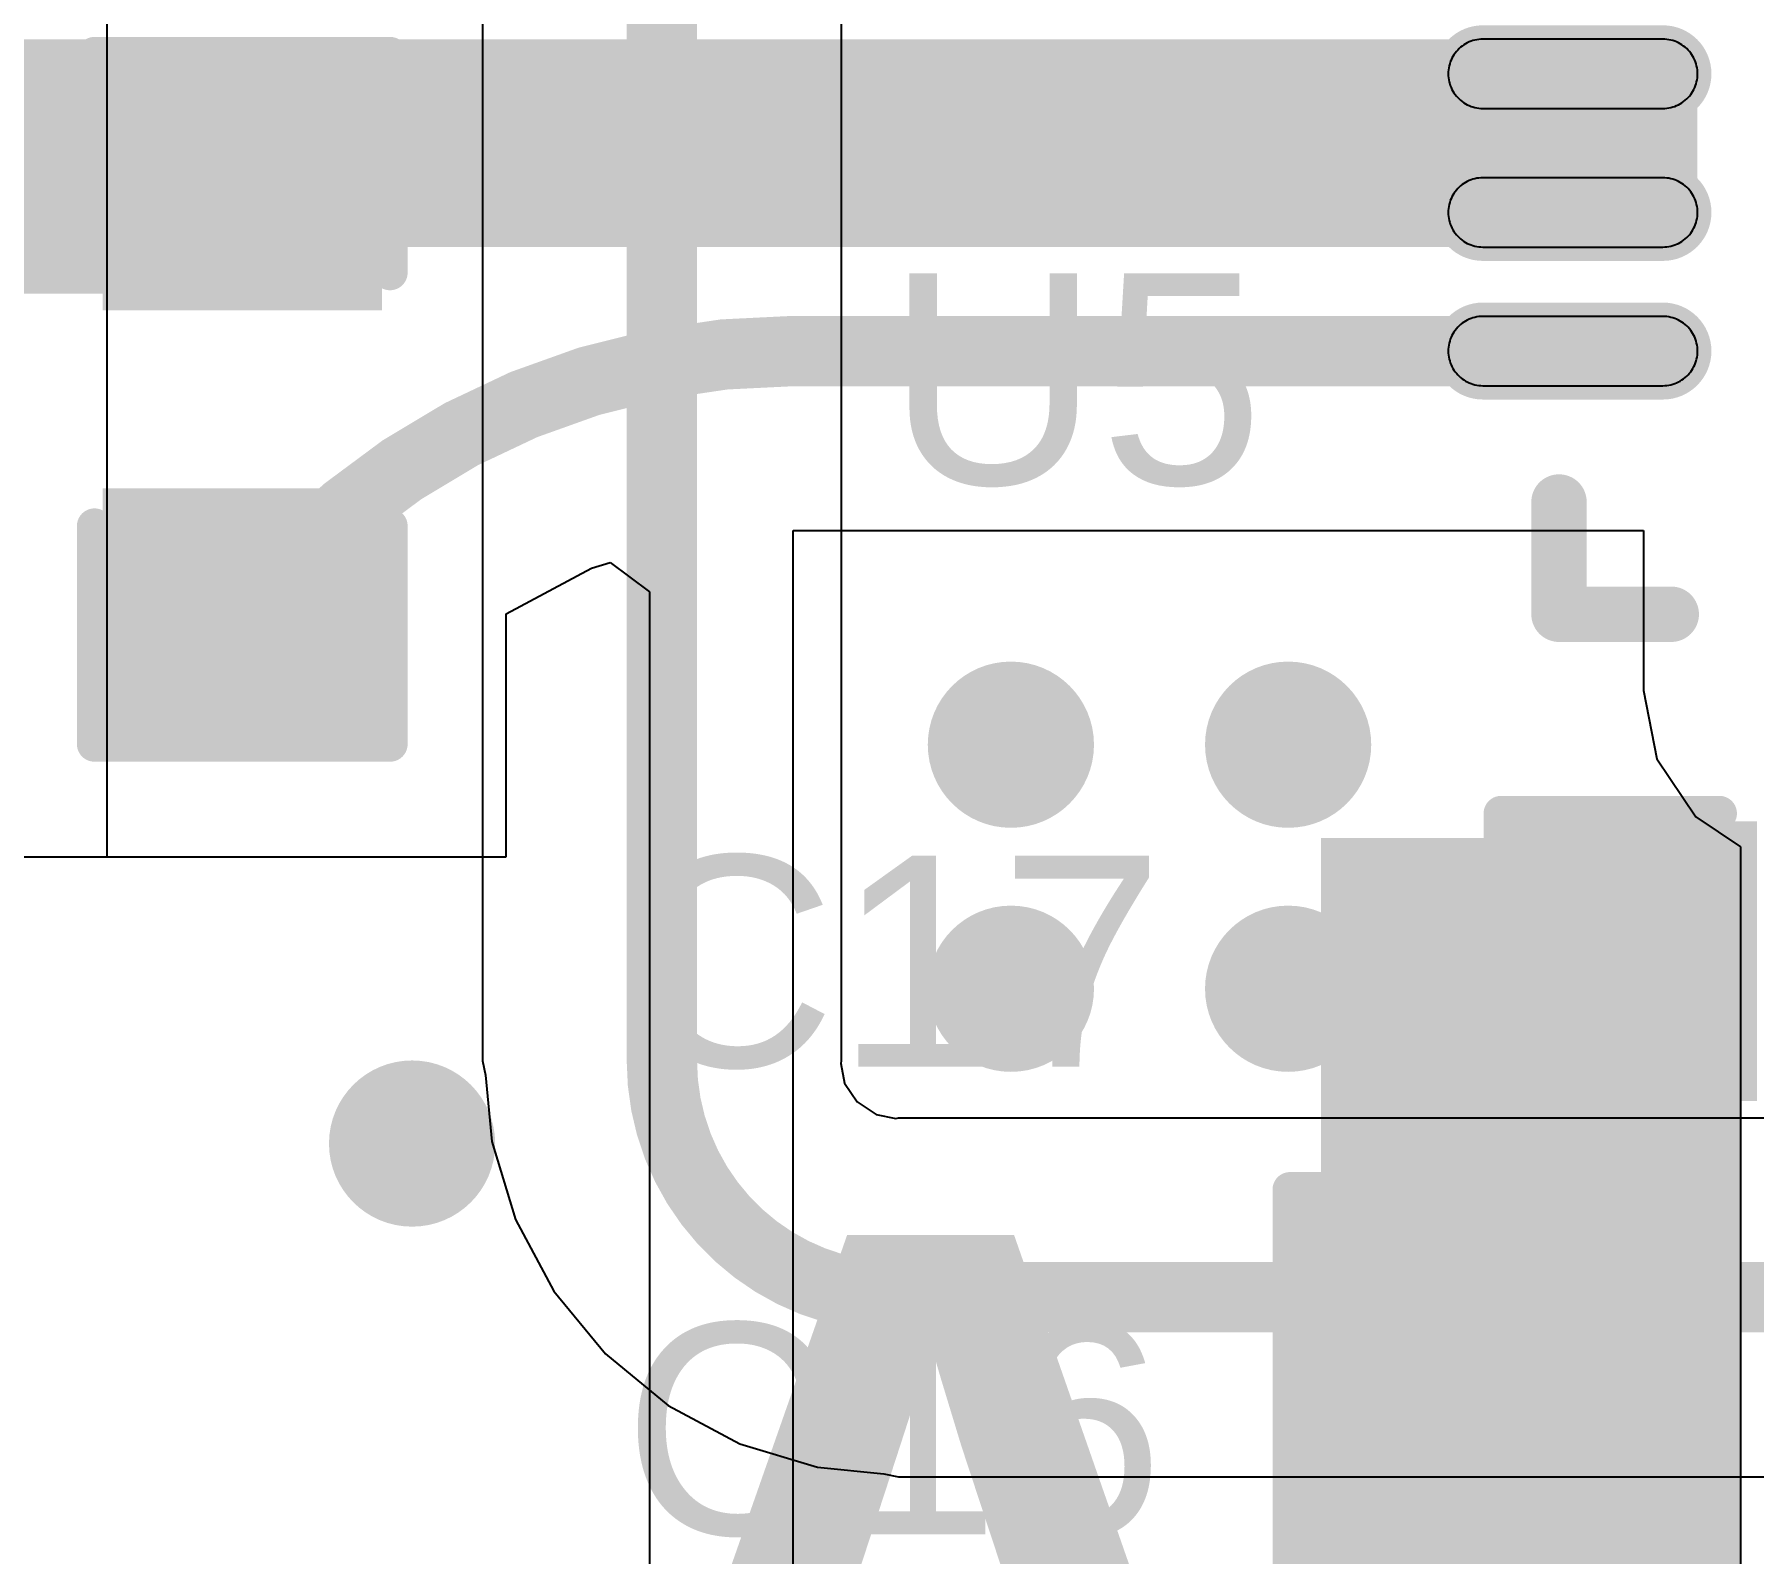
# Model space of a CAD drawing. Header units: inches. Extents: x 0.38 to 9.66, y 2.79 to 4.95.
# Drawn here: x 4.2398 to 4.4842, y 3.5727 to 3.7886 of the extents above; entities that cross this region are included whole.
import ezdxf

# ---------------------------------------------------------------- set-up
doc = ezdxf.new("R2010")
doc.units = ezdxf.units.IN
doc.header["$MEASUREMENT"] = 0
for name, color, linetype in [('Bottom Layer', 5, 'Continuous'), ('Top Layer', 1, 'Continuous'), ('Top Overlay', 2, 'Continuous'), ('Top Paste', 8, 'Continuous'), ('Top Solder', 216, 'Continuous'), ('Via Holes', 16, 'Continuous')]:
    doc.layers.add(name, color=color, linetype=linetype)
doc.styles.add('Arial', font='', dxfattribs={"height": 0.2})
doc.styles.add('Arial_Bold', font='', dxfattribs={"height": 0.2})
doc.styles.get('Arial').set_extended_font_data('Arial')
doc.styles.get('Arial_Bold').set_extended_font_data('Arial', bold=True)

# ---------------------------------------------------------------- blocks, each defined once
blk = doc.blocks.new('QFN_32_L5_0_W5_0_P0_50_BL_EP3_8_3')
at = {"layer": 'Top Layer'}
h = blk.add_hatch(color=1, dxfattribs=at)
edge = h.paths.add_edge_path()
edge.add_arc((-0.0689, 0.091535), 0.004921, 180, 360)
edge.add_line((-0.063979, 0.091535), (-0.063979, 0.117125))
edge.add_arc((-0.0689, 0.117125), 0.004921, 0, 180)
edge.add_line((-0.073821, 0.117125), (-0.073821, 0.091535))
h = blk.add_hatch(color=1, dxfattribs=at)
edge = h.paths.add_edge_path()
edge.add_arc((-0.0492, 0.091535), 0.004921, 180, 360)
edge.add_line((-0.044278, 0.091535), (-0.044278, 0.117125))
edge.add_arc((-0.0492, 0.117125), 0.004921, 0, 180)
edge.add_line((-0.054122, 0.117125), (-0.054122, 0.091535))
h = blk.add_hatch(color=1, dxfattribs=at)
edge = h.paths.add_edge_path()
edge.add_arc((-0.0295, 0.091535), 0.004921, 180, 360)
edge.add_line((-0.024578, 0.091535), (-0.024578, 0.117125))
edge.add_arc((-0.0295, 0.117125), 0.004921, 0, 180)
edge.add_line((-0.034422, 0.117125), (-0.034422, 0.091535))
at = {"layer": 'Top Solder'}
h = blk.add_hatch(color=216, dxfattribs=at)
edge = h.paths.add_edge_path()
edge.add_arc((-0.0689, 0.091535), 0.00689, 180, 360)
edge.add_line((-0.06201, 0.091535), (-0.06201, 0.117125))
edge.add_arc((-0.0689, 0.117125), 0.00689, 0, 180)
edge.add_line((-0.07579, 0.117125), (-0.07579, 0.091535))
h = blk.add_hatch(color=216, dxfattribs=at)
edge = h.paths.add_edge_path()
edge.add_arc((-0.0492, 0.091535), 0.00689, 180, 360)
edge.add_line((-0.042309, 0.091535), (-0.042309, 0.117125))
edge.add_arc((-0.0492, 0.117125), 0.00689, 0, 180)
edge.add_line((-0.056091, 0.117125), (-0.056091, 0.091535))
h = blk.add_hatch(color=216, dxfattribs=at)
edge = h.paths.add_edge_path()
edge.add_arc((-0.0295, 0.091535), 0.00689, 180, 360)
edge.add_line((-0.02261, 0.091535), (-0.02261, 0.117125))
edge.add_arc((-0.0295, 0.117125), 0.00689, 0, 180)
edge.add_line((-0.03639, 0.117125), (-0.03639, 0.091535))
at = {"layer": 'Top Overlay'}
for points in [[(-0.106303, 0.106303, 0.007874, 0.007874, 0), (-0.090353, 0.106303, 0.007874, 0.007874, 0)], [(-0.106303, 0.106303, 0.007874, 0.007874, 0), (-0.106303, 0.090353, 0.007874, 0.007874, 0)]]:
    blk.add_lwpolyline(points, format="xyseb", dxfattribs=at)
for points in [[(-0.108272, 0.106303, 0.003937, 0.003937, 1), (-0.104334, 0.106303, 0.003937, 0.003937, 1)], [(-0.108272, 0.106303, 0.003937, 0.003937, 1), (-0.104334, 0.106303, 0.003937, 0.003937, 1)], [(-0.092322, 0.106303, 0.003937, 0.003937, 1), (-0.088385, 0.106303, 0.003937, 0.003937, 1)], [(-0.108272, 0.090353, 0.003937, 0.003937, 1), (-0.104334, 0.090353, 0.003937, 0.003937, 1)]]:
    blk.add_lwpolyline(points, format="xyseb", close=True, dxfattribs=at)
at = {"layer": 'Top Paste'}
for p, q in [((-0.073012, 0.11983), (-0.073163, 0.119586)), ((-0.072848, 0.120064), (-0.073012, 0.11983)), ((-0.07267, 0.120289), (-0.072848, 0.120064)), ((-0.07248, 0.120503), (-0.07267, 0.120289)), ((-0.072278, 0.120705), (-0.07248, 0.120503)), ((-0.072064, 0.120895), (-0.072278, 0.120705)), ((-0.071839, 0.121073), (-0.072064, 0.120895)), ((-0.071605, 0.121237), (-0.071839, 0.121073)), ((-0.071361, 0.121388), (-0.071605, 0.121237)), ((-0.071109, 0.121523), (-0.071361, 0.121388)), ((-0.07085, 0.121644), (-0.071109, 0.121523)), ((-0.070583, 0.12175), (-0.07085, 0.121644)), ((-0.070312, 0.12184), (-0.070583, 0.12175)), ((-0.070035, 0.121914), (-0.070312, 0.12184)), ((-0.069755, 0.121972), (-0.070035, 0.121914)), ((-0.069471, 0.122014), (-0.069755, 0.121972)), ((-0.069186, 0.122039), (-0.069471, 0.122014)), ((-0.0689, 0.122047), (-0.069186, 0.122039)), ((-0.069186, 0.122039), (-0.069186, 0.122039)), ((-0.068614, 0.122039), (-0.0689, 0.122047)), ((-0.068329, 0.122014), (-0.068614, 0.122039)), ((-0.068045, 0.121972), (-0.068329, 0.122014)), ((-0.067765, 0.121914), (-0.068045, 0.121972)), ((-0.067488, 0.12184), (-0.067765, 0.121914)), ((-0.067217, 0.12175), (-0.067488, 0.12184)), ((-0.06695, 0.121644), (-0.067217, 0.12175)), ((-0.066691, 0.121523), (-0.06695, 0.121644)), ((-0.066439, 0.121388), (-0.066691, 0.121523)), ((-0.066195, 0.121237), (-0.066439, 0.121388)), ((-0.065961, 0.121073), (-0.066195, 0.121237)), ((-0.065736, 0.120895), (-0.065961, 0.121073)), ((-0.065522, 0.120705), (-0.065736, 0.120895)), ((-0.06532, 0.120503), (-0.065522, 0.120705)), ((-0.06513, 0.120289), (-0.06532, 0.120503)), ((-0.064952, 0.120064), (-0.06513, 0.120289)), ((-0.064788, 0.11983), (-0.064952, 0.120064)), ((-0.064637, 0.119586), (-0.064788, 0.11983)), ((-0.053312, 0.11983), (-0.053463, 0.119586)), ((-0.053148, 0.120064), (-0.053312, 0.11983)), ((-0.05297, 0.120289), (-0.053148, 0.120064)), ((-0.05278, 0.120503), (-0.05297, 0.120289)), ((-0.052578, 0.120705), (-0.05278, 0.120503)), ((-0.052364, 0.120895), (-0.052578, 0.120705)), ((-0.052139, 0.121073), (-0.052364, 0.120895)), ((-0.051905, 0.121237), (-0.052139, 0.121073)), ((-0.051661, 0.121388), (-0.051905, 0.121237)), ((-0.051409, 0.121523), (-0.051661, 0.121388)), ((-0.05115, 0.121644), (-0.051409, 0.121523)), ((-0.050883, 0.12175), (-0.05115, 0.121644)), ((-0.050612, 0.12184), (-0.050883, 0.12175)), ((-0.050335, 0.121914), (-0.050612, 0.12184)), ((-0.050055, 0.121972), (-0.050335, 0.121914)), ((-0.049771, 0.122014), (-0.050055, 0.121972)), ((-0.049486, 0.122039), (-0.049771, 0.122014)), ((-0.0492, 0.122047), (-0.049486, 0.122039)), ((-0.049486, 0.122039), (-0.049486, 0.122039)), ((-0.048914, 0.122039), (-0.0492, 0.122047)), ((-0.048629, 0.122014), (-0.048914, 0.122039)), ((-0.048345, 0.121972), (-0.048629, 0.122014)), ((-0.048065, 0.121914), (-0.048345, 0.121972)), ((-0.047788, 0.12184), (-0.048065, 0.121914)), ((-0.047517, 0.12175), (-0.047788, 0.12184)), ((-0.04725, 0.121644), (-0.047517, 0.12175)), ((-0.046991, 0.121523), (-0.04725, 0.121644)), ((-0.046739, 0.121388), (-0.046991, 0.121523)), ((-0.046495, 0.121237), (-0.046739, 0.121388)), ((-0.046261, 0.121073), (-0.046495, 0.121237)), ((-0.046036, 0.120895), (-0.046261, 0.121073)), ((-0.045822, 0.120705), (-0.046036, 0.120895)), ((-0.04562, 0.120503), (-0.045822, 0.120705)), ((-0.04543, 0.120289), (-0.04562, 0.120503)), ((-0.045252, 0.120064), (-0.04543, 0.120289)), ((-0.045088, 0.11983), (-0.045252, 0.120064)), ((-0.044937, 0.119586), (-0.045088, 0.11983)), ((-0.033612, 0.11983), (-0.033763, 0.119586)), ((-0.033448, 0.120064), (-0.033612, 0.11983)), ((-0.03327, 0.120289), (-0.033448, 0.120064)), ((-0.03308, 0.120503), (-0.03327, 0.120289)), ((-0.032878, 0.120705), (-0.03308, 0.120503)), ((-0.032664, 0.120895), (-0.032878, 0.120705)), ((-0.032439, 0.121073), (-0.032664, 0.120895)), ((-0.032205, 0.121237), (-0.032439, 0.121073)), ((-0.031961, 0.121388), (-0.032205, 0.121237)), ((-0.031709, 0.121523), (-0.031961, 0.121388)), ((-0.03145, 0.121644), (-0.031709, 0.121523)), ((-0.031183, 0.12175), (-0.03145, 0.121644)), ((-0.030912, 0.12184), (-0.031183, 0.12175)), ((-0.030635, 0.121914), (-0.030912, 0.12184)), ((-0.030355, 0.121972), (-0.030635, 0.121914)), ((-0.030071, 0.122014), (-0.030355, 0.121972)), ((-0.029786, 0.122039), (-0.030071, 0.122014)), ((-0.0295, 0.122047), (-0.029786, 0.122039)), ((-0.029786, 0.122039), (-0.029786, 0.122039)), ((-0.029214, 0.122039), (-0.0295, 0.122047)), ((-0.028929, 0.122014), (-0.029214, 0.122039)), ((-0.028645, 0.121972), (-0.028929, 0.122014)), ((-0.028365, 0.121914), (-0.028645, 0.121972)), ((-0.028088, 0.12184), (-0.028365, 0.121914)), ((-0.027817, 0.12175), (-0.028088, 0.12184)), ((-0.02755, 0.121644), (-0.027817, 0.12175)), ((-0.027291, 0.121523), (-0.02755, 0.121644)), ((-0.027039, 0.121388), (-0.027291, 0.121523)), ((-0.026795, 0.121237), (-0.027039, 0.121388)), ((-0.026561, 0.121073), (-0.026795, 0.121237)), ((-0.026336, 0.120895), (-0.026561, 0.121073)), ((-0.026122, 0.120705), (-0.026336, 0.120895)), ((-0.02592, 0.120503), (-0.026122, 0.120705)), ((-0.02573, 0.120289), (-0.02592, 0.120503)), ((-0.025552, 0.120064), (-0.02573, 0.120289)), ((-0.025388, 0.11983), (-0.025552, 0.120064)), ((-0.025237, 0.119586), (-0.025388, 0.11983)), ((-0.073814, 0.117411), (-0.073822, 0.117125)), ((-0.073789, 0.117696), (-0.073814, 0.117411)), ((-0.073747, 0.11798), (-0.073789, 0.117696)), ((-0.073689, 0.11826), (-0.073747, 0.11798)), ((-0.073615, 0.118537), (-0.073689, 0.11826)), ((-0.073525, 0.118808), (-0.073615, 0.118537)), ((-0.073419, 0.119075), (-0.073525, 0.118808)), ((-0.073298, 0.119334), (-0.073419, 0.119075)), ((-0.073163, 0.119586), (-0.073298, 0.119334)), ((-0.064502, 0.119334), (-0.064637, 0.119586)), ((-0.064381, 0.119075), (-0.064502, 0.119334)), ((-0.064275, 0.118808), (-0.064381, 0.119075)), ((-0.064185, 0.118537), (-0.064275, 0.118808)), ((-0.064111, 0.11826), (-0.064185, 0.118537)), ((-0.064053, 0.11798), (-0.064111, 0.11826)), ((-0.064011, 0.117696), (-0.064053, 0.11798)), ((-0.063986, 0.117411), (-0.064011, 0.117696)), ((-0.063978, 0.117125), (-0.063986, 0.117411)), ((-0.054114, 0.117411), (-0.054122, 0.117125)), ((-0.054089, 0.117696), (-0.054114, 0.117411)), ((-0.054047, 0.11798), (-0.054089, 0.117696)), ((-0.053989, 0.11826), (-0.054047, 0.11798)), ((-0.053915, 0.118537), (-0.053989, 0.11826)), ((-0.053825, 0.118808), (-0.053915, 0.118537)), ((-0.053719, 0.119075), (-0.053825, 0.118808)), ((-0.053598, 0.119334), (-0.053719, 0.119075)), ((-0.053463, 0.119586), (-0.053598, 0.119334)), ((-0.044802, 0.119334), (-0.044937, 0.119586)), ((-0.044681, 0.119075), (-0.044802, 0.119334)), ((-0.044575, 0.118808), (-0.044681, 0.119075)), ((-0.044485, 0.118537), (-0.044575, 0.118808)), ((-0.044411, 0.11826), (-0.044485, 0.118537)), ((-0.044353, 0.11798), (-0.044411, 0.11826)), ((-0.044311, 0.117696), (-0.044353, 0.11798)), ((-0.044286, 0.117411), (-0.044311, 0.117696)), ((-0.044278, 0.117125), (-0.044286, 0.117411)), ((-0.034414, 0.117411), (-0.034422, 0.117125)), ((-0.034389, 0.117696), (-0.034414, 0.117411)), ((-0.034347, 0.11798), (-0.034389, 0.117696)), ((-0.034289, 0.11826), (-0.034347, 0.11798)), ((-0.034215, 0.118537), (-0.034289, 0.11826)), ((-0.034125, 0.118808), (-0.034215, 0.118537)), ((-0.034019, 0.119075), (-0.034125, 0.118808)), ((-0.033898, 0.119334), (-0.034019, 0.119075)), ((-0.033763, 0.119586), (-0.033898, 0.119334)), ((-0.025102, 0.119334), (-0.025237, 0.119586)), ((-0.024981, 0.119075), (-0.025102, 0.119334)), ((-0.024875, 0.118808), (-0.024981, 0.119075)), ((-0.024785, 0.118537), (-0.024875, 0.118808)), ((-0.024711, 0.11826), (-0.024785, 0.118537)), ((-0.024653, 0.11798), (-0.024711, 0.11826)), ((-0.024611, 0.117696), (-0.024653, 0.11798)), ((-0.024586, 0.117411), (-0.024611, 0.117696)), ((-0.024578, 0.117125), (-0.024586, 0.117411)), ((-0.073822, 0.117125), (-0.073822, 0.091535)), ((-0.063978, 0.091535), (-0.063978, 0.117125)), ((-0.054122, 0.117125), (-0.054122, 0.091535)), ((-0.044278, 0.091535), (-0.044278, 0.117125)), ((-0.034422, 0.117125), (-0.034422, 0.091535)), ((-0.024578, 0.091535), (-0.024578, 0.117125)), ((-0.073822, 0.091535), (-0.073814, 0.091249)), ((-0.073814, 0.091249), (-0.073789, 0.090964)), ((-0.073789, 0.090964), (-0.073747, 0.09068)), ((-0.073747, 0.09068), (-0.073689, 0.0904)), ((-0.064111, 0.0904), (-0.064053, 0.09068)), ((-0.064053, 0.09068), (-0.064011, 0.090964)), ((-0.064011, 0.090964), (-0.063986, 0.091249)), ((-0.063986, 0.091249), (-0.063978, 0.091535)), ((-0.054122, 0.091535), (-0.054114, 0.091249)), ((-0.054114, 0.091249), (-0.054089, 0.090964)), ((-0.054089, 0.090964), (-0.054047, 0.09068)), ((-0.054047, 0.09068), (-0.053989, 0.0904)), ((-0.044411, 0.0904), (-0.044353, 0.09068)), ((-0.044353, 0.09068), (-0.044311, 0.090964)), ((-0.044311, 0.090964), (-0.044286, 0.091249)), ((-0.044286, 0.091249), (-0.044278, 0.091535)), ((-0.034422, 0.091535), (-0.034414, 0.091249)), ((-0.034414, 0.091249), (-0.034389, 0.090964)), ((-0.034389, 0.090964), (-0.034347, 0.09068)), ((-0.034347, 0.09068), (-0.034289, 0.0904)), ((-0.024711, 0.0904), (-0.024653, 0.09068)), ((-0.024653, 0.09068), (-0.024611, 0.090964)), ((-0.024611, 0.090964), (-0.024586, 0.091249)), ((-0.024586, 0.091249), (-0.024578, 0.091535)), ((-0.073689, 0.0904), (-0.073615, 0.090123)), ((-0.073615, 0.090123), (-0.073525, 0.089852)), ((-0.073525, 0.089852), (-0.073419, 0.089585)), ((-0.073419, 0.089585), (-0.073298, 0.089326)), ((-0.073298, 0.089326), (-0.073163, 0.089074)), ((-0.073163, 0.089074), (-0.073012, 0.08883)), ((-0.073012, 0.08883), (-0.072848, 0.088596)), ((-0.072848, 0.088596), (-0.07267, 0.088371)), ((-0.07267, 0.088371), (-0.07248, 0.088157)), ((-0.07248, 0.088157), (-0.072278, 0.087955)), ((-0.065522, 0.087955), (-0.06532, 0.088157)), ((-0.06532, 0.088157), (-0.06513, 0.088371)), ((-0.06513, 0.088371), (-0.064952, 0.088596)), ((-0.064952, 0.088596), (-0.064788, 0.08883)), ((-0.064788, 0.08883), (-0.064637, 0.089074)), ((-0.064637, 0.089074), (-0.064502, 0.089326)), ((-0.064502, 0.089326), (-0.064381, 0.089585)), ((-0.064381, 0.089585), (-0.064275, 0.089852)), ((-0.064275, 0.089852), (-0.064185, 0.090123)), ((-0.064185, 0.090123), (-0.064111, 0.0904)), ((-0.053989, 0.0904), (-0.053915, 0.090123)), ((-0.053915, 0.090123), (-0.053825, 0.089852)), ((-0.053825, 0.089852), (-0.053719, 0.089585)), ((-0.053719, 0.089585), (-0.053598, 0.089326)), ((-0.053598, 0.089326), (-0.053463, 0.089074)), ((-0.053463, 0.089074), (-0.053312, 0.08883)), ((-0.053312, 0.08883), (-0.053148, 0.088596)), ((-0.053148, 0.088596), (-0.05297, 0.088371)), ((-0.05297, 0.088371), (-0.05278, 0.088157)), ((-0.05278, 0.088157), (-0.052578, 0.087955)), ((-0.045822, 0.087955), (-0.04562, 0.088157)), ((-0.04562, 0.088157), (-0.04543, 0.088371)), ((-0.04543, 0.088371), (-0.045252, 0.088596)), ((-0.045252, 0.088596), (-0.045088, 0.08883)), ((-0.045088, 0.08883), (-0.044937, 0.089074)), ((-0.044937, 0.089074), (-0.044802, 0.089326)), ((-0.044802, 0.089326), (-0.044681, 0.089585)), ((-0.044681, 0.089585), (-0.044575, 0.089852)), ((-0.044575, 0.089852), (-0.044485, 0.090123)), ((-0.044485, 0.090123), (-0.044411, 0.0904)), ((-0.034289, 0.0904), (-0.034215, 0.090123)), ((-0.034215, 0.090123), (-0.034125, 0.089852)), ((-0.034125, 0.089852), (-0.034019, 0.089585)), ((-0.034019, 0.089585), (-0.033898, 0.089326)), ((-0.033898, 0.089326), (-0.033763, 0.089074)), ((-0.033763, 0.089074), (-0.033612, 0.08883)), ((-0.033612, 0.08883), (-0.033448, 0.088596)), ((-0.033448, 0.088596), (-0.03327, 0.088371)), ((-0.03327, 0.088371), (-0.03308, 0.088157)), ((-0.03308, 0.088157), (-0.032878, 0.087955)), ((-0.026122, 0.087955), (-0.02592, 0.088157)), ((-0.02592, 0.088157), (-0.02573, 0.088371)), ((-0.02573, 0.088371), (-0.025552, 0.088596)), ((-0.025552, 0.088596), (-0.025388, 0.08883)), ((-0.025388, 0.08883), (-0.025237, 0.089074)), ((-0.025237, 0.089074), (-0.025102, 0.089326)), ((-0.025102, 0.089326), (-0.024981, 0.089585)), ((-0.024981, 0.089585), (-0.024875, 0.089852)), ((-0.024875, 0.089852), (-0.024785, 0.090123)), ((-0.024785, 0.090123), (-0.024711, 0.0904)), ((-0.072278, 0.087955), (-0.072064, 0.087765)), ((-0.072064, 0.087765), (-0.071839, 0.087587)), ((-0.071839, 0.087587), (-0.071605, 0.087423)), ((-0.071605, 0.087423), (-0.071361, 0.087272)), ((-0.071361, 0.087272), (-0.071109, 0.087137)), ((-0.071109, 0.087137), (-0.07085, 0.087016)), ((-0.07085, 0.087016), (-0.070583, 0.08691)), ((-0.070583, 0.08691), (-0.070312, 0.08682)), ((-0.070312, 0.08682), (-0.070035, 0.086746)), ((-0.070035, 0.086746), (-0.069755, 0.086688)), ((-0.069755, 0.086688), (-0.069471, 0.086646)), ((-0.069471, 0.086646), (-0.069186, 0.086621)), ((-0.069186, 0.086621), (-0.0689, 0.086613)), ((-0.0689, 0.086613), (-0.068614, 0.086621)), ((-0.068614, 0.086621), (-0.068329, 0.086646)), ((-0.068329, 0.086646), (-0.068045, 0.086688)), ((-0.068045, 0.086688), (-0.067765, 0.086746)), ((-0.067765, 0.086746), (-0.067488, 0.08682)), ((-0.067488, 0.08682), (-0.067217, 0.08691)), ((-0.067217, 0.08691), (-0.06695, 0.087016)), ((-0.06695, 0.087016), (-0.066691, 0.087137)), ((-0.066691, 0.087137), (-0.066439, 0.087272)), ((-0.066439, 0.087272), (-0.066195, 0.087423)), ((-0.066195, 0.087423), (-0.065961, 0.087587)), ((-0.065961, 0.087587), (-0.065736, 0.087765)), ((-0.065736, 0.087765), (-0.065522, 0.087955)), ((-0.052578, 0.087955), (-0.052364, 0.087765)), ((-0.052364, 0.087765), (-0.052139, 0.087587)), ((-0.052139, 0.087587), (-0.051905, 0.087423)), ((-0.051905, 0.087423), (-0.051661, 0.087272)), ((-0.051661, 0.087272), (-0.051409, 0.087137)), ((-0.051409, 0.087137), (-0.05115, 0.087016)), ((-0.05115, 0.087016), (-0.050883, 0.08691)), ((-0.050883, 0.08691), (-0.050612, 0.08682)), ((-0.050612, 0.08682), (-0.050335, 0.086746)), ((-0.050335, 0.086746), (-0.050055, 0.086688)), ((-0.050055, 0.086688), (-0.049771, 0.086646)), ((-0.049771, 0.086646), (-0.049486, 0.086621)), ((-0.049486, 0.086621), (-0.0492, 0.086613)), ((-0.0492, 0.086613), (-0.048914, 0.086621)), ((-0.048914, 0.086621), (-0.048629, 0.086646)), ((-0.048629, 0.086646), (-0.048345, 0.086688)), ((-0.048345, 0.086688), (-0.048065, 0.086746)), ((-0.048065, 0.086746), (-0.047788, 0.08682)), ((-0.047788, 0.08682), (-0.047517, 0.08691)), ((-0.047517, 0.08691), (-0.04725, 0.087016)), ((-0.04725, 0.087016), (-0.046991, 0.087137)), ((-0.046991, 0.087137), (-0.046739, 0.087272)), ((-0.046739, 0.087272), (-0.046495, 0.087423)), ((-0.046495, 0.087423), (-0.046261, 0.087587)), ((-0.046261, 0.087587), (-0.046036, 0.087765)), ((-0.046036, 0.087765), (-0.045822, 0.087955)), ((-0.032878, 0.087955), (-0.032664, 0.087765)), ((-0.032664, 0.087765), (-0.032439, 0.087587)), ((-0.032439, 0.087587), (-0.032205, 0.087423)), ((-0.032205, 0.087423), (-0.031961, 0.087272)), ((-0.031961, 0.087272), (-0.031709, 0.087137)), ((-0.031709, 0.087137), (-0.03145, 0.087016)), ((-0.03145, 0.087016), (-0.031183, 0.08691)), ((-0.031183, 0.08691), (-0.030912, 0.08682)), ((-0.030912, 0.08682), (-0.030635, 0.086746)), ((-0.030635, 0.086746), (-0.030355, 0.086688)), ((-0.030355, 0.086688), (-0.030071, 0.086646)), ((-0.030071, 0.086646), (-0.029786, 0.086621)), ((-0.029786, 0.086621), (-0.0295, 0.086613)), ((-0.0295, 0.086613), (-0.029214, 0.086621)), ((-0.029214, 0.086621), (-0.028929, 0.086646)), ((-0.028929, 0.086646), (-0.028645, 0.086688)), ((-0.028645, 0.086688), (-0.028365, 0.086746)), ((-0.028365, 0.086746), (-0.028088, 0.08682)), ((-0.028088, 0.08682), (-0.027817, 0.08691)), ((-0.027817, 0.08691), (-0.02755, 0.087016)), ((-0.02755, 0.087016), (-0.027291, 0.087137)), ((-0.027291, 0.087137), (-0.027039, 0.087272)), ((-0.027039, 0.087272), (-0.026795, 0.087423)), ((-0.026795, 0.087423), (-0.026561, 0.087587)), ((-0.026561, 0.087587), (-0.026336, 0.087765)), ((-0.026336, 0.087765), (-0.026122, 0.087955))]:
    blk.add_line(p, q, dxfattribs=at)
blk = doc.blocks.new('C___0603_46')
at = {"layer": 'Top Layer'}
for points in [[(-0.015, 0.0175), (-0.015, -0.0175), (-0.045, -0.0175), (-0.045, 0.0175)], [(0.045, 0.0175), (0.045, -0.0175), (0.015, -0.0175), (0.015, 0.0175)]]:
    blk.add_hatch(color=1, dxfattribs=at).paths.add_polyline_path(points)
at = {"layer": 'Top Paste'}
for points in [[(-0.015, 0.0175), (-0.015, -0.0175), (-0.045, -0.0175), (-0.045, 0.0175)], [(0.045, 0.0175), (0.045, -0.0175), (0.015, -0.0175), (0.015, 0.0175)]]:
    blk.add_hatch(color=8, dxfattribs=at).paths.add_polyline_path(points)
at = {"layer": 'Top Solder'}
for points in [[(-0.01264, 0.01986), (-0.01264, -0.01986), (-0.04736, -0.01986), (-0.04736, 0.01986)], [(0.04736, 0.01986), (0.04736, -0.01986), (0.01264, -0.01986), (0.01264, 0.01986)]]:
    blk.add_hatch(color=216, dxfattribs=at).paths.add_polyline_path(points)
at = {"layer": 'Top Overlay'}
for points in [[(-0.049, 0.021, 0.005, 0.005, 0), (-0.018, 0.021, 0.005, 0.005, 0)], [(-0.049, -0.021, 0.005, 0.005, 0), (-0.049, 0.021, 0.005, 0.005, 0)], [(0.018, 0.021, 0.005, 0.005, 0), (0.049, 0.021, 0.005, 0.005, 0)], [(0.049, -0.021, 0.005, 0.005, 0), (0.049, 0.021, 0.005, 0.005, 0)], [(-0.049, -0.021, 0.005, 0.005, 0), (-0.018, -0.021, 0.005, 0.005, 0)], [(0.018, -0.021, 0.005, 0.005, 0), (0.049, -0.021, 0.005, 0.005, 0)]]:
    blk.add_lwpolyline(points, format="xyseb", dxfattribs=at)
for points in [[(-0.05025, 0.021, 0.0025, 0.0025, 1), (-0.04775, 0.021, 0.0025, 0.0025, 1)], [(-0.05025, 0.021, 0.0025, 0.0025, 1), (-0.04775, 0.021, 0.0025, 0.0025, 1)], [(-0.01925, 0.021, 0.0025, 0.0025, 1), (-0.01675, 0.021, 0.0025, 0.0025, 1)], [(0.01675, 0.021, 0.0025, 0.0025, 1), (0.01925, 0.021, 0.0025, 0.0025, 1)], [(0.04775, 0.021, 0.0025, 0.0025, 1), (0.05025, 0.021, 0.0025, 0.0025, 1)], [(0.04775, 0.021, 0.0025, 0.0025, 1), (0.05025, 0.021, 0.0025, 0.0025, 1)], [(-0.05025, -0.021, 0.0025, 0.0025, 1), (-0.04775, -0.021, 0.0025, 0.0025, 1)], [(-0.05025, -0.021, 0.0025, 0.0025, 1), (-0.04775, -0.021, 0.0025, 0.0025, 1)], [(-0.01925, -0.021, 0.0025, 0.0025, 1), (-0.01675, -0.021, 0.0025, 0.0025, 1)], [(0.01675, -0.021, 0.0025, 0.0025, 1), (0.01925, -0.021, 0.0025, 0.0025, 1)], [(0.04775, -0.021, 0.0025, 0.0025, 1), (0.05025, -0.021, 0.0025, 0.0025, 1)], [(0.04775, -0.021, 0.0025, 0.0025, 1), (0.05025, -0.021, 0.0025, 0.0025, 1)]]:
    blk.add_lwpolyline(points, format="xyseb", close=True, dxfattribs=at)
blk = doc.blocks.new('C___0805_47')
at = {"layer": 'Top Layer'}
for points in [[(-0.06, 0.03), (-0.02, 0.03), (-0.02, -0.03), (-0.06, -0.03)], [(0.02, 0.03), (0.06, 0.03), (0.06, -0.03), (0.02, -0.03)]]:
    blk.add_hatch(color=1, dxfattribs=at).paths.add_polyline_path(points)
at = {"layer": 'Top Paste'}
for points in [[(-0.06, 0.03), (-0.02, 0.03), (-0.02, -0.03), (-0.06, -0.03)], [(0.02, 0.03), (0.06, 0.03), (0.06, -0.03), (0.02, -0.03)]]:
    blk.add_hatch(color=8, dxfattribs=at).paths.add_polyline_path(points)
at = {"layer": 'Top Solder'}
for points in [[(-0.06276, 0.03276), (-0.01724, 0.03276), (-0.01724, -0.03276), (-0.06276, -0.03276)], [(0.01724, 0.03276), (0.06276, 0.03276), (0.06276, -0.03276), (0.01724, -0.03276)]]:
    blk.add_hatch(color=216, dxfattribs=at).paths.add_polyline_path(points)
at = {"layer": 'Top Overlay'}
for points in [[(-0.064, 0.034, 0.005, 0.005, 0), (-0.024, 0.034, 0.005, 0.005, 0)], [(-0.064, -0.034, 0.005, 0.005, 0), (-0.064, 0.034, 0.005, 0.005, 0)], [(0.024, 0.034, 0.005, 0.005, 0), (0.064, 0.034, 0.005, 0.005, 0)], [(0.064, -0.034, 0.005, 0.005, 0), (0.064, 0.034, 0.005, 0.005, 0)], [(-0.064, -0.034, 0.005, 0.005, 0), (-0.024, -0.034, 0.005, 0.005, 0)], [(0.024, -0.034, 0.005, 0.005, 0), (0.064, -0.034, 0.005, 0.005, 0)]]:
    blk.add_lwpolyline(points, format="xyseb", dxfattribs=at)
for points in [[(-0.06525, 0.034, 0.0025, 0.0025, 1), (-0.06275, 0.034, 0.0025, 0.0025, 1)], [(-0.06525, 0.034, 0.0025, 0.0025, 1), (-0.06275, 0.034, 0.0025, 0.0025, 1)], [(-0.02525, 0.034, 0.0025, 0.0025, 1), (-0.02275, 0.034, 0.0025, 0.0025, 1)], [(0.02275, 0.034, 0.0025, 0.0025, 1), (0.02525, 0.034, 0.0025, 0.0025, 1)], [(0.06275, 0.034, 0.0025, 0.0025, 1), (0.06525, 0.034, 0.0025, 0.0025, 1)], [(0.06275, 0.034, 0.0025, 0.0025, 1), (0.06525, 0.034, 0.0025, 0.0025, 1)], [(-0.06525, -0.034, 0.0025, 0.0025, 1), (-0.06275, -0.034, 0.0025, 0.0025, 1)], [(-0.06525, -0.034, 0.0025, 0.0025, 1), (-0.06275, -0.034, 0.0025, 0.0025, 1)], [(-0.02525, -0.034, 0.0025, 0.0025, 1), (-0.02275, -0.034, 0.0025, 0.0025, 1)], [(0.02275, -0.034, 0.0025, 0.0025, 1), (0.02525, -0.034, 0.0025, 0.0025, 1)], [(0.06275, -0.034, 0.0025, 0.0025, 1), (0.06525, -0.034, 0.0025, 0.0025, 1)], [(0.06275, -0.034, 0.0025, 0.0025, 1), (0.06525, -0.034, 0.0025, 0.0025, 1)]]:
    blk.add_lwpolyline(points, format="xyseb", close=True, dxfattribs=at)
blk = doc.blocks.new('C___0603_53')
at = {"layer": 'Top Layer'}
for points in [[(-0.015, 0.0175), (-0.015, -0.0175), (-0.045, -0.0175), (-0.045, 0.0175)], [(0.045, 0.0175), (0.045, -0.0175), (0.015, -0.0175), (0.015, 0.0175)]]:
    blk.add_hatch(color=1, dxfattribs=at).paths.add_polyline_path(points)
at = {"layer": 'Top Paste'}
for points in [[(-0.015, 0.0175), (-0.015, -0.0175), (-0.045, -0.0175), (-0.045, 0.0175)], [(0.045, 0.0175), (0.045, -0.0175), (0.015, -0.0175), (0.015, 0.0175)]]:
    blk.add_hatch(color=8, dxfattribs=at).paths.add_polyline_path(points)
at = {"layer": 'Top Solder'}
for points in [[(-0.01264, 0.01986), (-0.01264, -0.01986), (-0.04736, -0.01986), (-0.04736, 0.01986)], [(0.04736, 0.01986), (0.04736, -0.01986), (0.01264, -0.01986), (0.01264, 0.01986)]]:
    blk.add_hatch(color=216, dxfattribs=at).paths.add_polyline_path(points)
at = {"layer": 'Top Overlay'}
for points in [[(-0.049, 0.021, 0.005, 0.005, 0), (-0.018, 0.021, 0.005, 0.005, 0)], [(-0.049, 0.021, 0.005, 0.005, 0), (-0.049, -0.021, 0.005, 0.005, 0)], [(0.018, 0.021, 0.005, 0.005, 0), (0.049, 0.021, 0.005, 0.005, 0)], [(0.049, 0.021, 0.005, 0.005, 0), (0.049, -0.021, 0.005, 0.005, 0)], [(-0.049, -0.021, 0.005, 0.005, 0), (-0.018, -0.021, 0.005, 0.005, 0)], [(0.018, -0.021, 0.005, 0.005, 0), (0.049, -0.021, 0.005, 0.005, 0)]]:
    blk.add_lwpolyline(points, format="xyseb", dxfattribs=at)
for points in [[(-0.05025, 0.021, 0.0025, 0.0025, 1), (-0.04775, 0.021, 0.0025, 0.0025, 1)], [(-0.05025, 0.021, 0.0025, 0.0025, 1), (-0.04775, 0.021, 0.0025, 0.0025, 1)], [(-0.01925, 0.021, 0.0025, 0.0025, 1), (-0.01675, 0.021, 0.0025, 0.0025, 1)], [(0.01675, 0.021, 0.0025, 0.0025, 1), (0.01925, 0.021, 0.0025, 0.0025, 1)], [(0.04775, 0.021, 0.0025, 0.0025, 1), (0.05025, 0.021, 0.0025, 0.0025, 1)], [(0.04775, 0.021, 0.0025, 0.0025, 1), (0.05025, 0.021, 0.0025, 0.0025, 1)], [(-0.05025, -0.021, 0.0025, 0.0025, 1), (-0.04775, -0.021, 0.0025, 0.0025, 1)], [(-0.05025, -0.021, 0.0025, 0.0025, 1), (-0.04775, -0.021, 0.0025, 0.0025, 1)], [(-0.01925, -0.021, 0.0025, 0.0025, 1), (-0.01675, -0.021, 0.0025, 0.0025, 1)], [(0.01675, -0.021, 0.0025, 0.0025, 1), (0.01925, -0.021, 0.0025, 0.0025, 1)], [(0.04775, -0.021, 0.0025, 0.0025, 1), (0.05025, -0.021, 0.0025, 0.0025, 1)], [(0.04775, -0.021, 0.0025, 0.0025, 1), (0.05025, -0.021, 0.0025, 0.0025, 1)]]:
    blk.add_lwpolyline(points, format="xyseb", close=True, dxfattribs=at)

msp = doc.modelspace()

# ---------------------------------------------------------------- hatches: boundary and pattern name
at = {"layer": 'Bottom Layer'}
h = msp.add_hatch(color=5, dxfattribs=at)
edge = h.paths.add_edge_path()
edge.add_arc((4.3786, 3.68768), 0.01181, 0, 360)
h = msp.add_hatch(color=5, dxfattribs=at)
edge = h.paths.add_edge_path()
edge.add_arc((4.418, 3.68768), 0.01181, 0, 360)
h = msp.add_hatch(color=5, dxfattribs=at)
edge = h.paths.add_edge_path()
edge.add_arc((4.3786, 3.653), 0.01181, 0, 360)
h = msp.add_hatch(color=5, dxfattribs=at)
edge = h.paths.add_edge_path()
edge.add_arc((4.418, 3.653), 0.01181, 0, 360)
h = msp.add_hatch(color=5, dxfattribs=at)
edge = h.paths.add_edge_path()
edge.add_arc((4.2935, 3.631), 0.01181, 0, 360)
at = {"layer": 'Top Layer'}
for points in [[(3.96114, 3.7584), (4.47616, 3.7584), (4.47616, 3.78794), (3.96114, 3.78794)], [(3.96114, 3.75176), (4.28687, 3.75176), (4.28687, 3.78176), (3.96114, 3.78176)], [(4.42269, 3.48045), (4.48228, 3.48045), (4.48228, 3.67441), (4.42269, 3.67441)]]:
    msp.add_hatch(color=1, dxfattribs=at).paths.add_polyline_path(points)
h = msp.add_hatch(color=1, dxfattribs=at)
edge = h.paths.add_edge_path()
edge.add_arc((4.3786, 3.68768), 0.01181, 0, 360)
h = msp.add_hatch(color=1, dxfattribs=at)
edge = h.paths.add_edge_path()
edge.add_arc((4.418, 3.68768), 0.01181, 0, 360)
h = msp.add_hatch(color=1, dxfattribs=at)
edge = h.paths.add_edge_path()
edge.add_arc((4.3786, 3.653), 0.01181, 0, 360)
h = msp.add_hatch(color=1, dxfattribs=at)
edge = h.paths.add_edge_path()
edge.add_arc((4.418, 3.653), 0.01181, 0, 360)
h = msp.add_hatch(color=1, dxfattribs=at)
edge = h.paths.add_edge_path()
edge.add_arc((4.2935, 3.631), 0.01181, 0, 360)
at = {"layer": 'Via Holes'}
h = msp.add_hatch(color=7, dxfattribs=at)
edge = h.paths.add_edge_path()
edge.add_arc((4.3786, 3.68768), 0.00591, 0, 360)
h = msp.add_hatch(color=7, dxfattribs=at)
edge = h.paths.add_edge_path()
edge.add_arc((4.418, 3.68768), 0.00591, 0, 360)
h = msp.add_hatch(color=7, dxfattribs=at)
edge = h.paths.add_edge_path()
edge.add_arc((4.3786, 3.653), 0.00591, 0, 360)
h = msp.add_hatch(color=7, dxfattribs=at)
edge = h.paths.add_edge_path()
edge.add_arc((4.418, 3.653), 0.00591, 0, 360)
h = msp.add_hatch(color=7, dxfattribs=at)
edge = h.paths.add_edge_path()
edge.add_arc((4.2935, 3.631), 0.00591, 0, 360)

# ---------------------------------------------------------------- linework, layer by layer
at = {"layer": 'Bottom Layer'}
for p, q in [((4.30351, 4.18668), (4.30351, 3.64276)), ((4.35449, 3.88704), (4.35449, 3.64276)), ((4.30351, 3.64276), (4.30392, 3.64071)), ((4.30392, 3.64071), (4.30485, 3.63127)), ((4.35449, 3.64276), (4.35442, 3.64239)), ((4.35442, 3.64239), (4.35497, 3.63959)), ((4.35497, 3.63959), (4.35676, 3.63691)), ((4.35676, 3.63691), (4.35945, 3.63512)), ((4.35945, 3.63512), (4.36224, 3.63456)), ((4.36224, 3.63456), (4.36261, 3.63464)), ((4.36261, 3.63464), (4.5263, 3.63464)), ((4.30485, 3.63127), (4.3082, 3.62022)), ((4.3082, 3.62022), (4.31364, 3.61004)), ((4.31364, 3.61004), (4.32097, 3.60112)), ((4.32097, 3.60112), (4.32989, 3.59379)), ((4.32989, 3.59379), (4.34007, 3.58835)), ((4.34007, 3.58835), (4.35112, 3.585)), ((4.35112, 3.585), (4.36056, 3.58407)), ((4.36056, 3.58407), (4.36261, 3.58366)), ((4.36261, 3.58366), (4.5263, 3.58366))]:
    msp.add_line(p, q, dxfattribs=at)
for points in [[(4.329, 3.64276, 0.01, 0.01, 0), (4.329, 4.20615, 0.01, 0.01, 0)], [(4.36261, 3.60915, 0.01, 0.01, -0.414214), (4.329, 3.64276, 0.01, 0.01, 0)], [(4.36261, 3.60915, 0.01, 0.01, 0), (4.5923, 3.60915, 0.01, 0.01, 0)]]:
    msp.add_lwpolyline(points, format="xyseb", dxfattribs=at)
for points in [[(4.3265, 3.64276, 0.005, 0.005, 1), (4.3315, 3.64276, 0.005, 0.005, 1)], [(4.3265, 3.64276, 0.005, 0.005, 1), (4.3315, 3.64276, 0.005, 0.005, 1)], [(4.36011, 3.60915, 0.005, 0.005, 1), (4.36511, 3.60915, 0.005, 0.005, 1)], [(4.36011, 3.60915, 0.005, 0.005, 1), (4.36511, 3.60915, 0.005, 0.005, 1)]]:
    msp.add_lwpolyline(points, format="xyseb", close=True, dxfattribs=at)
at = {"layer": 'Top Layer'}
for p, q in [((4.25017, 3.67176), (4.25017, 4.30087)), ((4.34765, 3.48045), (4.34765, 3.71812)), ((4.34765, 3.71812), (4.46849, 3.71812)), ((4.46849, 3.71812), (4.46849, 3.69539)), ((4.30687, 3.70629), (4.31901, 3.71278)), ((4.31901, 3.71278), (4.32164, 3.71358)), ((4.32164, 3.71358), (4.32726, 3.70941)), ((4.32726, 3.70941), (4.32726, 3.48045)), ((4.30687, 3.67176), (4.30687, 3.70629)), ((4.46849, 3.69539), (4.47042, 3.68567)), ((4.47042, 3.68567), (4.47593, 3.67743)), ((4.47593, 3.67743), (4.48228, 3.67318)), ((4.48228, 3.67318), (4.48228, 3.64045)), ((3.83858, 3.67176), (4.25017, 3.67176)), ((3.85897, 3.67176), (4.30687, 3.67176)), ((4.48228, 3.64045), (4.48228, 3.64045)), ((4.48228, 3.64045), (4.48228, 3.54045))]:
    msp.add_line(p, q, dxfattribs=at)
for points in [[(4.27694, 3.71433, 0.01, 0.01, -0.198912), (4.34765, 3.74362, 0.01, 0.01, 0)], [(4.34765, 3.74362, 0.01, 0.01, 0), (4.45847, 3.74362, 0.01, 0.01, 0)], [(4.26937, 3.70676, 0.01, 0.01, 0), (4.27694, 3.71433, 0.01, 0.01, 0)]]:
    msp.add_lwpolyline(points, format="xyseb", dxfattribs=at)
for points in [[(4.34515, 3.74362, 0.005, 0.005, 1), (4.35015, 3.74362, 0.005, 0.005, 1)], [(4.34515, 3.74362, 0.005, 0.005, 1), (4.35015, 3.74362, 0.005, 0.005, 1)], [(4.45597, 3.74362, 0.005, 0.005, 1), (4.46097, 3.74362, 0.005, 0.005, 1)], [(4.27444, 3.71433, 0.005, 0.005, 1), (4.27944, 3.71433, 0.005, 0.005, 1)], [(4.27444, 3.71433, 0.005, 0.005, 1), (4.27944, 3.71433, 0.005, 0.005, 1)], [(4.26687, 3.70676, 0.005, 0.005, 1), (4.27187, 3.70676, 0.005, 0.005, 1)]]:
    msp.add_lwpolyline(points, format="xyseb", close=True, dxfattribs=at)

# ---------------------------------------------------------------- block references
at = {"rotation": 90}
for name, p in [('QFN_32_L5_0_W5_0_P0_50_BL_EP3_8_3', (4.5628, 3.81252)), ('C___0603_53', (4.26937, 3.73676))]:
    msp.add_blockref(name, p, dxfattribs=at)
for name, p in [('C___0603_46', (4.49728, 3.65691)), ('C___0805_47', (4.48228, 3.59045))]:
    msp.add_blockref(name, p)

# ---------------------------------------------------------------- texts
at = {"layer": 'Top Overlay'}
for s, height, style, p in [('U5', 0.03, 'Arial', (4.36095, 3.72468)), ('C17', 0.03, 'Arial', (4.32346, 3.64191)), ('COIL - A', 0.1, 'Arial_Bold', (3.859, 3.51799)), ('C16', 0.03, 'Arial', (4.32346, 3.57546))]:
    msp.add_text(s, height=height, dxfattribs=dict(at, style=style)).set_placement(p)

doc.saveas('drawing.dxf')
